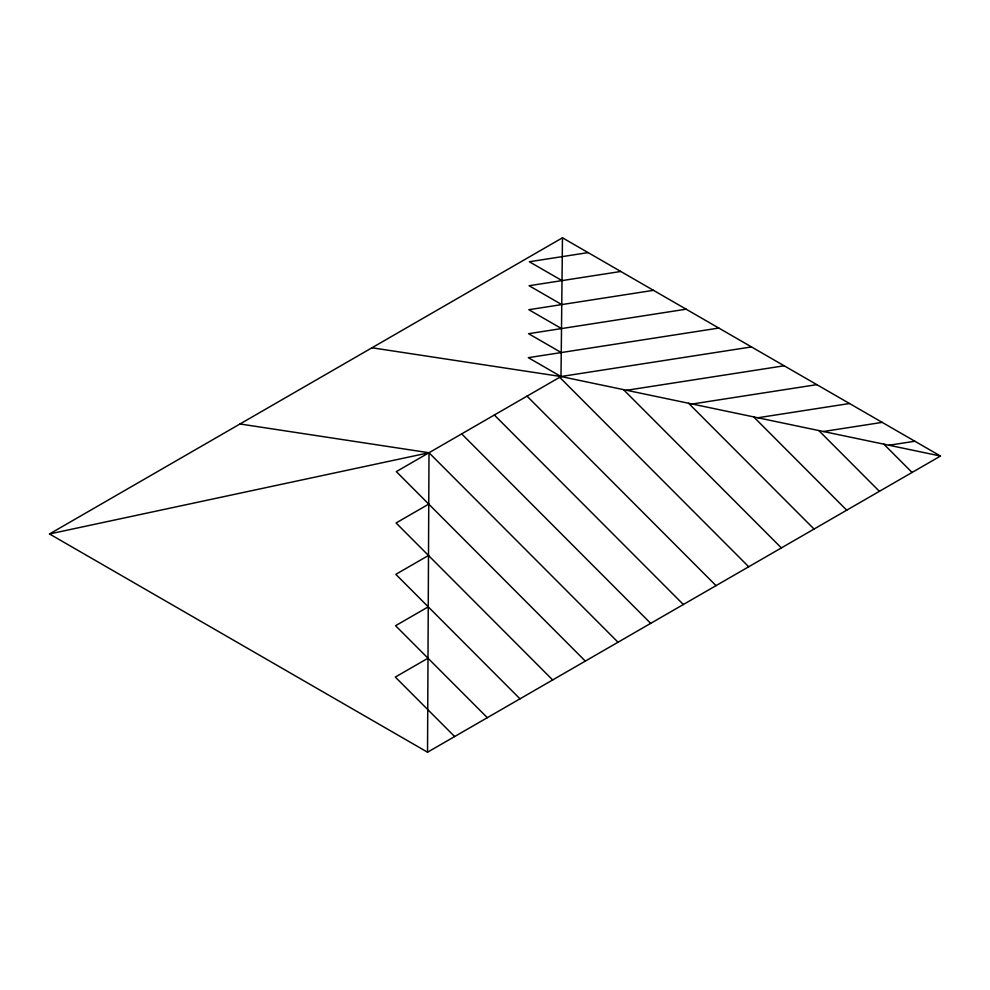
<?xml version="1.0" encoding="UTF-8"?>
<svg xmlns="http://www.w3.org/2000/svg" width="990" height="990" viewBox="0 0 990 990"><rect width="100%" height="100%" fill="white"/><g stroke="black" fill="none" stroke-linecap="round" stroke-linejoin="round"><path stroke-width="1.49" d="M427.532 752.202L940.5 456.043L562.468 237.798L49.5 533.957L427.532 752.202L429.004 452.739L239.988 423.98M562.468 237.798L560.996 376.534L396.322 471.611L585.337 661.097M428.744 504.108L396.074 522.968L552.668 679.957M428.497 555.477L395.827 574.336L519.998 698.829M428.249 606.845L395.567 625.705L487.328 717.688M427.989 658.202L395.319 677.073L454.645 736.548M49.5 533.957L429.004 452.739L618.02 642.225M588.122 252.599L529.341 261.744L562.011 280.603M620.792 271.47L529.093 285.726L561.763 304.586M653.462 290.33L528.833 309.709L561.503 328.569M686.144 309.189L528.586 333.692L561.256 352.551M718.814 328.061L528.326 357.675L560.996 376.534L940.5 456.043M751.484 346.921L560.996 376.534L371.98 347.775M626.596 390.283L784.154 365.78M692.196 404.019L816.837 384.652M757.808 417.768L849.507 403.512M823.408 431.516L882.177 422.371M889.008 445.253L914.847 441.243M883.872 444.176L912.075 472.453M818.779 430.539L879.405 491.325M753.675 416.901L846.722 510.184M688.582 403.264L814.052 529.044M623.49 389.627L781.382 547.915M559.697 377.289L748.712 566.775M527.014 396.149L716.03 585.635M494.344 415.02L683.36 604.506M461.674 433.88L650.69 623.366"/></g></svg>
